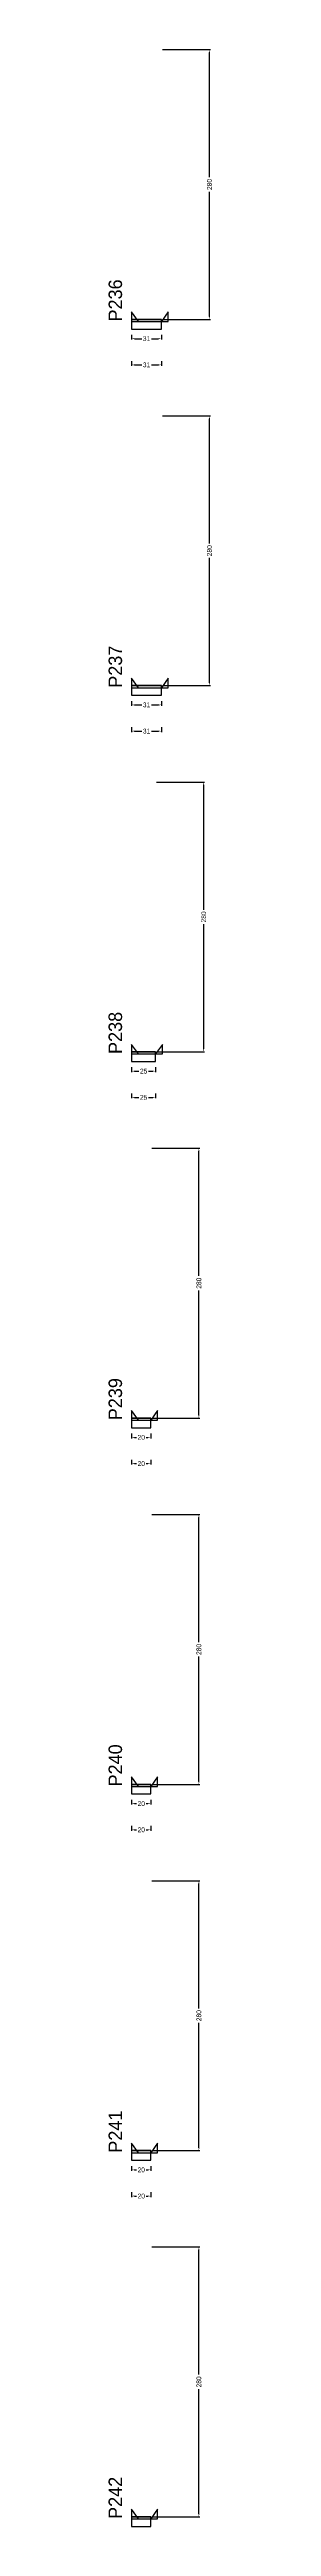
# Model space of a CAD drawing. Header units: centimetres. Extents: x -10500 to 4299, y -38766 to 295.
# Drawn here: x 3976 to 4084, y -31548 to -28978 of the extents above; entities that cross this region are included whole.
import ezdxf

# ---------------------------------------------------------------- set-up
doc = ezdxf.new("R2010")
doc.units = ezdxf.units.CM
for name, color, linetype in [('NOMENCLATURA', 7, 'Continuous'), ('SARR_2.2x10', 60, 'Continuous'), ('SARR_2.2x7', 40, 'Continuous')]:
    doc.layers.add(name, color=color, linetype=linetype)
doc.dimstyles.new('PAINEL-NOVA', dxfattribs={"dimtxt": 5, "dimasz": 3, "dimexe": 1, "dimexo": 1, "dimgap": 1, "dimtad": 1, "dimcen": 2.5, "dimazin": 3, "dimtfac": 1, "dimtmove": 0, "dimatfit": 3})

# ---------------------------------------------------------------- blocks, each defined once
blk = doc.blocks.new('_CLOSEDFILLED')
at = {"color": 0, "linetype": 'BYBLOCK'}
blk.add_solid([(-1, 0.16), (0, 0), (-1, -0.16)], dxfattribs=at)
blk = doc.blocks.new('*D2087')
for p, q in [((4000, -29273.8), (4000, -29278.8)), ((4003, -29277.8), (4010.5, -29277.8)), ((4020.5, -29277.8), (4028, -29277.8)), ((4031, -29273.8), (4031, -29278.8))]:
    blk.add_line(p, q)
at = {"layer": 'Defpoints'}
for p in [(4000, -29272.8), (4000, -29277.8), (4031, -29272.8)]:
    blk.add_point(p, dxfattribs=at)
at = {"layer": 'SARR_2.2x10', "xscale": 3, "yscale": 3, "rotation": 180}
blk.add_blockref('_CLOSEDFILLED', (4000, -29277.8), dxfattribs=at)
at = {"layer": 'SARR_2.2x10', "xscale": 3, "yscale": 3}
blk.add_blockref('_CLOSEDFILLED', (4031, -29277.8), dxfattribs=at)
at = {"layer": 'SARR_2.2x10', "insert": (4015.5, -29277.8), "char_height": 5, "attachment_point": 5}
blk.add_mtext('31', dxfattribs=at)
blk = doc.blocks.new('*D2088')
for p, q in [((4032, -28977.8), (4082, -28977.8)), ((4081, -29110.3), (4081, -28980.8)), ((4081, -29254.8), (4081, -29125.3)), ((4032, -29257.8), (4082, -29257.8))]:
    blk.add_line(p, q)
at = {"layer": 'Defpoints'}
for p in [(4031, -28977.8), (4031, -29257.8), (4081, -29257.8)]:
    blk.add_point(p, dxfattribs=at)
at = {"layer": 'SARR_2.2x10', "xscale": 3, "yscale": 3}
for p, rotation in [((4081, -28977.8), 90), ((4081, -29257.8), 270)]:
    blk.add_blockref('_CLOSEDFILLED', p, dxfattribs=dict(at, rotation=rotation))
at = {"layer": 'SARR_2.2x10', "insert": (4081, -29117.8), "char_height": 5, "attachment_point": 5, "rotation": 90}
blk.add_mtext('280', dxfattribs=at)
blk = doc.blocks.new('*D2089')
for p, q in [((4032, -28977.8), (4082, -28977.8)), ((4081, -29110.3), (4081, -28980.8)), ((4081, -29254.8), (4081, -29125.3)), ((4032, -29257.8), (4082, -29257.8))]:
    blk.add_line(p, q)
at = {"layer": 'Defpoints'}
for p in [(4031, -28977.8), (4031, -29257.8), (4081, -29257.8)]:
    blk.add_point(p, dxfattribs=at)
at = {"layer": 'SARR_2.2x10', "xscale": 3, "yscale": 3}
for p, rotation in [((4081, -28977.8), 90), ((4081, -29257.8), 270)]:
    blk.add_blockref('_CLOSEDFILLED', p, dxfattribs=dict(at, rotation=rotation))
at = {"layer": 'SARR_2.2x10', "insert": (4081, -29117.8), "char_height": 5, "attachment_point": 5, "rotation": 90}
blk.add_mtext('280', dxfattribs=at)
blk = doc.blocks.new('*D2090')
for p, q in [((4032, -28977.8), (4082, -28977.8)), ((4081, -29110.3), (4081, -28980.8)), ((4081, -29254.8), (4081, -29125.3)), ((4032, -29257.8), (4082, -29257.8))]:
    blk.add_line(p, q)
at = {"layer": 'Defpoints'}
for p in [(4031, -28977.8), (4031, -29257.8), (4081, -29257.8)]:
    blk.add_point(p, dxfattribs=at)
at = {"layer": 'SARR_2.2x10', "xscale": 3, "yscale": 3}
for p, rotation in [((4081, -28977.8), 90), ((4081, -29257.8), 270)]:
    blk.add_blockref('_CLOSEDFILLED', p, dxfattribs=dict(at, rotation=rotation))
at = {"layer": 'SARR_2.2x10', "insert": (4081, -29117.8), "char_height": 5, "attachment_point": 5, "rotation": 90}
blk.add_mtext('280', dxfattribs=at)
blk = doc.blocks.new('*D2091')
for p, q in [((4032, -28977.8), (4082, -28977.8)), ((4081, -29110.3), (4081, -28980.8)), ((4081, -29254.8), (4081, -29125.3)), ((4032, -29257.8), (4082, -29257.8))]:
    blk.add_line(p, q)
at = {"layer": 'Defpoints'}
for p in [(4031, -28977.8), (4031, -29257.8), (4081, -29257.8)]:
    blk.add_point(p, dxfattribs=at)
at = {"layer": 'SARR_2.2x10', "xscale": 3, "yscale": 3}
for p, rotation in [((4081, -28977.8), 90), ((4081, -29257.8), 270)]:
    blk.add_blockref('_CLOSEDFILLED', p, dxfattribs=dict(at, rotation=rotation))
at = {"layer": 'SARR_2.2x10', "insert": (4081, -29117.8), "char_height": 5, "attachment_point": 5, "rotation": 90}
blk.add_mtext('280', dxfattribs=at)
blk = doc.blocks.new('*D2092')
for p, q in [((4000, -29301), (4000, -29306)), ((4003, -29305), (4010.5, -29305)), ((4020.5, -29305), (4028, -29305)), ((4031, -29301), (4031, -29306))]:
    blk.add_line(p, q)
at = {"layer": 'Defpoints'}
for p in [(4000, -29300), (4000, -29305), (4031, -29300)]:
    blk.add_point(p, dxfattribs=at)
at = {"layer": 'SARR_2.2x10', "xscale": 3, "yscale": 3, "rotation": 180}
blk.add_blockref('_CLOSEDFILLED', (4000, -29305), dxfattribs=at)
at = {"layer": 'SARR_2.2x10', "xscale": 3, "yscale": 3}
blk.add_blockref('_CLOSEDFILLED', (4031, -29305), dxfattribs=at)
at = {"layer": 'SARR_2.2x10', "insert": (4015.5, -29305), "char_height": 5, "attachment_point": 5}
blk.add_mtext('31', dxfattribs=at)
blk = doc.blocks.new('GRA-E')
at = {"layer": 'SARR_2.2x7'}
blk.add_lwpolyline([(0, 0), (7, 0), (0, 10)], close=True, dxfattribs=at)
blk = doc.blocks.new('GRA-D')
at = {"layer": 'SARR_2.2x7'}
blk.add_lwpolyline([(0, 0), (7, 0), (7, 10)], close=True, dxfattribs=at)
blk = doc.blocks.new('*D2113')
for p, q in [((4000, -29653.8), (4000, -29658.8)), ((4003, -29657.8), (4010.5, -29657.8)), ((4020.5, -29657.8), (4028, -29657.8)), ((4031, -29653.8), (4031, -29658.8))]:
    blk.add_line(p, q)
at = {"layer": 'Defpoints'}
for p in [(4000, -29652.8), (4000, -29657.8), (4031, -29652.8)]:
    blk.add_point(p, dxfattribs=at)
at = {"layer": 'SARR_2.2x10', "xscale": 3, "yscale": 3, "rotation": 180}
blk.add_blockref('_CLOSEDFILLED', (4000, -29657.8), dxfattribs=at)
at = {"layer": 'SARR_2.2x10', "xscale": 3, "yscale": 3}
blk.add_blockref('_CLOSEDFILLED', (4031, -29657.8), dxfattribs=at)
at = {"layer": 'SARR_2.2x10', "insert": (4015.5, -29657.8), "char_height": 5, "attachment_point": 5}
blk.add_mtext('31', dxfattribs=at)
blk = doc.blocks.new('*D2114')
for p, q in [((4032, -29357.8), (4082, -29357.8)), ((4081, -29490.3), (4081, -29360.8)), ((4081, -29634.8), (4081, -29505.3)), ((4032, -29637.8), (4082, -29637.8))]:
    blk.add_line(p, q)
at = {"layer": 'Defpoints'}
for p in [(4031, -29357.8), (4031, -29637.8), (4081, -29637.8)]:
    blk.add_point(p, dxfattribs=at)
at = {"layer": 'SARR_2.2x10', "xscale": 3, "yscale": 3}
for p, rotation in [((4081, -29357.8), 90), ((4081, -29637.8), 270)]:
    blk.add_blockref('_CLOSEDFILLED', p, dxfattribs=dict(at, rotation=rotation))
at = {"layer": 'SARR_2.2x10', "insert": (4081, -29497.8), "char_height": 5, "attachment_point": 5, "rotation": 90}
blk.add_mtext('280', dxfattribs=at)
blk = doc.blocks.new('*D2115')
for p, q in [((4032, -29357.8), (4082, -29357.8)), ((4081, -29490.3), (4081, -29360.8)), ((4081, -29634.8), (4081, -29505.3)), ((4032, -29637.8), (4082, -29637.8))]:
    blk.add_line(p, q)
at = {"layer": 'Defpoints'}
for p in [(4031, -29357.8), (4031, -29637.8), (4081, -29637.8)]:
    blk.add_point(p, dxfattribs=at)
at = {"layer": 'SARR_2.2x10', "xscale": 3, "yscale": 3}
for p, rotation in [((4081, -29357.8), 90), ((4081, -29637.8), 270)]:
    blk.add_blockref('_CLOSEDFILLED', p, dxfattribs=dict(at, rotation=rotation))
at = {"layer": 'SARR_2.2x10', "insert": (4081, -29497.8), "char_height": 5, "attachment_point": 5, "rotation": 90}
blk.add_mtext('280', dxfattribs=at)
blk = doc.blocks.new('*D2116')
for p, q in [((4032, -29357.8), (4082, -29357.8)), ((4081, -29490.3), (4081, -29360.8)), ((4081, -29634.8), (4081, -29505.3)), ((4032, -29637.8), (4082, -29637.8))]:
    blk.add_line(p, q)
at = {"layer": 'Defpoints'}
for p in [(4031, -29357.8), (4031, -29637.8), (4081, -29637.8)]:
    blk.add_point(p, dxfattribs=at)
at = {"layer": 'SARR_2.2x10', "xscale": 3, "yscale": 3}
for p, rotation in [((4081, -29357.8), 90), ((4081, -29637.8), 270)]:
    blk.add_blockref('_CLOSEDFILLED', p, dxfattribs=dict(at, rotation=rotation))
at = {"layer": 'SARR_2.2x10', "insert": (4081, -29497.8), "char_height": 5, "attachment_point": 5, "rotation": 90}
blk.add_mtext('280', dxfattribs=at)
blk = doc.blocks.new('*D2117')
for p, q in [((4032, -29357.8), (4082, -29357.8)), ((4081, -29490.3), (4081, -29360.8)), ((4081, -29634.8), (4081, -29505.3)), ((4032, -29637.8), (4082, -29637.8))]:
    blk.add_line(p, q)
at = {"layer": 'Defpoints'}
for p in [(4031, -29357.8), (4031, -29637.8), (4081, -29637.8)]:
    blk.add_point(p, dxfattribs=at)
at = {"layer": 'SARR_2.2x10', "xscale": 3, "yscale": 3}
for p, rotation in [((4081, -29357.8), 90), ((4081, -29637.8), 270)]:
    blk.add_blockref('_CLOSEDFILLED', p, dxfattribs=dict(at, rotation=rotation))
at = {"layer": 'SARR_2.2x10', "insert": (4081, -29497.8), "char_height": 5, "attachment_point": 5, "rotation": 90}
blk.add_mtext('280', dxfattribs=at)
blk = doc.blocks.new('*D2118')
for p, q in [((4000, -29681), (4000, -29686)), ((4031, -29681), (4031, -29686)), ((4003, -29685), (4010.5, -29685)), ((4020.5, -29685), (4028, -29685))]:
    blk.add_line(p, q)
at = {"layer": 'Defpoints'}
for p in [(4000, -29680), (4031, -29680), (4000, -29685)]:
    blk.add_point(p, dxfattribs=at)
at = {"layer": 'SARR_2.2x10', "xscale": 3, "yscale": 3, "rotation": 180}
blk.add_blockref('_CLOSEDFILLED', (4000, -29685), dxfattribs=at)
at = {"layer": 'SARR_2.2x10', "xscale": 3, "yscale": 3}
blk.add_blockref('_CLOSEDFILLED', (4031, -29685), dxfattribs=at)
at = {"layer": 'SARR_2.2x10', "insert": (4015.5, -29685), "char_height": 5, "attachment_point": 5}
blk.add_mtext('31', dxfattribs=at)
blk = doc.blocks.new('*D2139')
for p, q in [((4000, -30033.8), (4000, -30038.8)), ((4003, -30037.8), (4007.5, -30037.8)), ((4017.5, -30037.8), (4022, -30037.8)), ((4025, -30033.8), (4025, -30038.8))]:
    blk.add_line(p, q)
at = {"layer": 'Defpoints'}
for p in [(4000, -30032.8), (4000, -30037.8), (4025, -30032.8)]:
    blk.add_point(p, dxfattribs=at)
at = {"layer": 'SARR_2.2x10', "xscale": 3, "yscale": 3, "rotation": 180}
blk.add_blockref('_CLOSEDFILLED', (4000, -30037.8), dxfattribs=at)
at = {"layer": 'SARR_2.2x10', "xscale": 3, "yscale": 3}
blk.add_blockref('_CLOSEDFILLED', (4025, -30037.8), dxfattribs=at)
at = {"layer": 'SARR_2.2x10', "insert": (4012.5, -30037.8), "char_height": 5, "attachment_point": 5}
blk.add_mtext('25', dxfattribs=at)
blk = doc.blocks.new('*D2140')
for p, q in [((4026, -29737.8), (4076, -29737.8)), ((4075, -29870.3), (4075, -29740.8)), ((4075, -30014.8), (4075, -29885.3)), ((4026, -30017.8), (4076, -30017.8))]:
    blk.add_line(p, q)
at = {"layer": 'Defpoints'}
for p in [(4025, -29737.8), (4025, -30017.8), (4075, -30017.8)]:
    blk.add_point(p, dxfattribs=at)
at = {"layer": 'SARR_2.2x10', "xscale": 3, "yscale": 3}
for p, rotation in [((4075, -29737.8), 90), ((4075, -30017.8), 270)]:
    blk.add_blockref('_CLOSEDFILLED', p, dxfattribs=dict(at, rotation=rotation))
at = {"layer": 'SARR_2.2x10', "insert": (4075, -29877.8), "char_height": 5, "attachment_point": 5, "rotation": 90}
blk.add_mtext('280', dxfattribs=at)
blk = doc.blocks.new('*D2141')
for p, q in [((4026, -29737.8), (4076, -29737.8)), ((4075, -29870.3), (4075, -29740.8)), ((4075, -30014.8), (4075, -29885.3)), ((4026, -30017.8), (4076, -30017.8))]:
    blk.add_line(p, q)
at = {"layer": 'Defpoints'}
for p in [(4025, -29737.8), (4025, -30017.8), (4075, -30017.8)]:
    blk.add_point(p, dxfattribs=at)
at = {"layer": 'SARR_2.2x10', "xscale": 3, "yscale": 3}
for p, rotation in [((4075, -29737.8), 90), ((4075, -30017.8), 270)]:
    blk.add_blockref('_CLOSEDFILLED', p, dxfattribs=dict(at, rotation=rotation))
at = {"layer": 'SARR_2.2x10', "insert": (4075, -29877.8), "char_height": 5, "attachment_point": 5, "rotation": 90}
blk.add_mtext('280', dxfattribs=at)
blk = doc.blocks.new('*D2142')
for p, q in [((4026, -29737.8), (4076, -29737.8)), ((4075, -29870.3), (4075, -29740.8)), ((4075, -30014.8), (4075, -29885.3)), ((4026, -30017.8), (4076, -30017.8))]:
    blk.add_line(p, q)
at = {"layer": 'Defpoints'}
for p in [(4025, -29737.8), (4025, -30017.8), (4075, -30017.8)]:
    blk.add_point(p, dxfattribs=at)
at = {"layer": 'SARR_2.2x10', "xscale": 3, "yscale": 3}
for p, rotation in [((4075, -29737.8), 90), ((4075, -30017.8), 270)]:
    blk.add_blockref('_CLOSEDFILLED', p, dxfattribs=dict(at, rotation=rotation))
at = {"layer": 'SARR_2.2x10', "insert": (4075, -29877.8), "char_height": 5, "attachment_point": 5, "rotation": 90}
blk.add_mtext('280', dxfattribs=at)
blk = doc.blocks.new('*D2143')
for p, q in [((4026, -29737.8), (4076, -29737.8)), ((4075, -29870.3), (4075, -29740.8)), ((4075, -30014.8), (4075, -29885.3)), ((4026, -30017.8), (4076, -30017.8))]:
    blk.add_line(p, q)
at = {"layer": 'Defpoints'}
for p in [(4025, -29737.8), (4025, -30017.8), (4075, -30017.8)]:
    blk.add_point(p, dxfattribs=at)
at = {"layer": 'SARR_2.2x10', "xscale": 3, "yscale": 3}
for p, rotation in [((4075, -29737.8), 90), ((4075, -30017.8), 270)]:
    blk.add_blockref('_CLOSEDFILLED', p, dxfattribs=dict(at, rotation=rotation))
at = {"layer": 'SARR_2.2x10', "insert": (4075, -29877.8), "char_height": 5, "attachment_point": 5, "rotation": 90}
blk.add_mtext('280', dxfattribs=at)
blk = doc.blocks.new('*D2144')
for p, q in [((4000, -30061), (4000, -30066)), ((4003, -30065), (4007.5, -30065)), ((4017.5, -30065), (4022, -30065)), ((4025, -30061), (4025, -30066))]:
    blk.add_line(p, q)
at = {"layer": 'Defpoints'}
for p in [(4000, -30060), (4000, -30065), (4025, -30060)]:
    blk.add_point(p, dxfattribs=at)
at = {"layer": 'SARR_2.2x10', "xscale": 3, "yscale": 3, "rotation": 180}
blk.add_blockref('_CLOSEDFILLED', (4000, -30065), dxfattribs=at)
at = {"layer": 'SARR_2.2x10', "xscale": 3, "yscale": 3}
blk.add_blockref('_CLOSEDFILLED', (4025, -30065), dxfattribs=at)
at = {"layer": 'SARR_2.2x10', "insert": (4012.5, -30065), "char_height": 5, "attachment_point": 5}
blk.add_mtext('25', dxfattribs=at)
blk = doc.blocks.new('*D2165')
for p, q in [((4000, -30413.8), (4000, -30418.8)), ((4003, -30417.8), (4005, -30417.8)), ((4015, -30417.8), (4017, -30417.8)), ((4020, -30413.8), (4020, -30418.8))]:
    blk.add_line(p, q)
at = {"layer": 'Defpoints'}
for p in [(4000, -30412.8), (4000, -30417.8), (4020, -30412.8)]:
    blk.add_point(p, dxfattribs=at)
at = {"layer": 'SARR_2.2x10', "xscale": 3, "yscale": 3, "rotation": 180}
blk.add_blockref('_CLOSEDFILLED', (4000, -30417.8), dxfattribs=at)
at = {"layer": 'SARR_2.2x10', "xscale": 3, "yscale": 3}
blk.add_blockref('_CLOSEDFILLED', (4020, -30417.8), dxfattribs=at)
at = {"layer": 'SARR_2.2x10', "insert": (4010, -30417.8), "char_height": 5, "attachment_point": 5}
blk.add_mtext('20', dxfattribs=at)
blk = doc.blocks.new('*D2166')
for p, q in [((4021, -30117.8), (4071, -30117.8)), ((4070, -30250.3), (4070, -30120.8)), ((4070, -30394.8), (4070, -30265.3)), ((4021, -30397.8), (4071, -30397.8))]:
    blk.add_line(p, q)
at = {"layer": 'Defpoints'}
for p in [(4020, -30117.8), (4020, -30397.8), (4070, -30397.8)]:
    blk.add_point(p, dxfattribs=at)
at = {"layer": 'SARR_2.2x10', "xscale": 3, "yscale": 3}
for p, rotation in [((4070, -30117.8), 90), ((4070, -30397.8), 270)]:
    blk.add_blockref('_CLOSEDFILLED', p, dxfattribs=dict(at, rotation=rotation))
at = {"layer": 'SARR_2.2x10', "insert": (4070, -30257.8), "char_height": 5, "attachment_point": 5, "rotation": 90}
blk.add_mtext('280', dxfattribs=at)
blk = doc.blocks.new('*D2167')
for p, q in [((4021, -30117.8), (4071, -30117.8)), ((4070, -30250.3), (4070, -30120.8)), ((4070, -30394.8), (4070, -30265.3)), ((4021, -30397.8), (4071, -30397.8))]:
    blk.add_line(p, q)
at = {"layer": 'Defpoints'}
for p in [(4020, -30117.8), (4020, -30397.8), (4070, -30397.8)]:
    blk.add_point(p, dxfattribs=at)
at = {"layer": 'SARR_2.2x10', "xscale": 3, "yscale": 3}
for p, rotation in [((4070, -30117.8), 90), ((4070, -30397.8), 270)]:
    blk.add_blockref('_CLOSEDFILLED', p, dxfattribs=dict(at, rotation=rotation))
at = {"layer": 'SARR_2.2x10', "insert": (4070, -30257.8), "char_height": 5, "attachment_point": 5, "rotation": 90}
blk.add_mtext('280', dxfattribs=at)
blk = doc.blocks.new('*D2168')
for p, q in [((4021, -30117.8), (4071, -30117.8)), ((4070, -30250.3), (4070, -30120.8)), ((4070, -30394.8), (4070, -30265.3)), ((4021, -30397.8), (4071, -30397.8))]:
    blk.add_line(p, q)
at = {"layer": 'Defpoints'}
for p in [(4020, -30117.8), (4020, -30397.8), (4070, -30397.8)]:
    blk.add_point(p, dxfattribs=at)
at = {"layer": 'SARR_2.2x10', "xscale": 3, "yscale": 3}
for p, rotation in [((4070, -30117.8), 90), ((4070, -30397.8), 270)]:
    blk.add_blockref('_CLOSEDFILLED', p, dxfattribs=dict(at, rotation=rotation))
at = {"layer": 'SARR_2.2x10', "insert": (4070, -30257.8), "char_height": 5, "attachment_point": 5, "rotation": 90}
blk.add_mtext('280', dxfattribs=at)
blk = doc.blocks.new('*D2169')
for p, q in [((4021, -30117.8), (4071, -30117.8)), ((4070, -30250.3), (4070, -30120.8)), ((4070, -30394.8), (4070, -30265.3)), ((4021, -30397.8), (4071, -30397.8))]:
    blk.add_line(p, q)
at = {"layer": 'Defpoints'}
for p in [(4020, -30117.8), (4020, -30397.8), (4070, -30397.8)]:
    blk.add_point(p, dxfattribs=at)
at = {"layer": 'SARR_2.2x10', "xscale": 3, "yscale": 3}
for p, rotation in [((4070, -30117.8), 90), ((4070, -30397.8), 270)]:
    blk.add_blockref('_CLOSEDFILLED', p, dxfattribs=dict(at, rotation=rotation))
at = {"layer": 'SARR_2.2x10', "insert": (4070, -30257.8), "char_height": 5, "attachment_point": 5, "rotation": 90}
blk.add_mtext('280', dxfattribs=at)
blk = doc.blocks.new('*D2170')
for p, q in [((4000, -30441), (4000, -30446)), ((4003, -30445), (4005, -30445)), ((4015, -30445), (4017, -30445)), ((4020, -30441), (4020, -30446))]:
    blk.add_line(p, q)
at = {"layer": 'Defpoints'}
for p in [(4000, -30440), (4000, -30445), (4020, -30440)]:
    blk.add_point(p, dxfattribs=at)
at = {"layer": 'SARR_2.2x10', "xscale": 3, "yscale": 3, "rotation": 180}
blk.add_blockref('_CLOSEDFILLED', (4000, -30445), dxfattribs=at)
at = {"layer": 'SARR_2.2x10', "xscale": 3, "yscale": 3}
blk.add_blockref('_CLOSEDFILLED', (4020, -30445), dxfattribs=at)
at = {"layer": 'SARR_2.2x10', "insert": (4010, -30445), "char_height": 5, "attachment_point": 5}
blk.add_mtext('20', dxfattribs=at)
blk = doc.blocks.new('*D2191')
for p, q in [((4000, -30793.8), (4000, -30798.8)), ((4003, -30797.8), (4005, -30797.8)), ((4015, -30797.8), (4017, -30797.8)), ((4020, -30793.8), (4020, -30798.8))]:
    blk.add_line(p, q)
at = {"layer": 'Defpoints'}
for p in [(4000, -30792.8), (4000, -30797.8), (4020, -30792.8)]:
    blk.add_point(p, dxfattribs=at)
at = {"layer": 'SARR_2.2x10', "xscale": 3, "yscale": 3, "rotation": 180}
blk.add_blockref('_CLOSEDFILLED', (4000, -30797.8), dxfattribs=at)
at = {"layer": 'SARR_2.2x10', "xscale": 3, "yscale": 3}
blk.add_blockref('_CLOSEDFILLED', (4020, -30797.8), dxfattribs=at)
at = {"layer": 'SARR_2.2x10', "insert": (4010, -30797.8), "char_height": 5, "attachment_point": 5}
blk.add_mtext('20', dxfattribs=at)
blk = doc.blocks.new('*D2192')
for p, q in [((4021, -30497.8), (4071, -30497.8)), ((4070, -30630.3), (4070, -30500.8)), ((4070, -30774.8), (4070, -30645.3)), ((4021, -30777.8), (4071, -30777.8))]:
    blk.add_line(p, q)
at = {"layer": 'Defpoints'}
for p in [(4020, -30497.8), (4020, -30777.8), (4070, -30777.8)]:
    blk.add_point(p, dxfattribs=at)
at = {"layer": 'SARR_2.2x10', "xscale": 3, "yscale": 3}
for p, rotation in [((4070, -30497.8), 90), ((4070, -30777.8), 270)]:
    blk.add_blockref('_CLOSEDFILLED', p, dxfattribs=dict(at, rotation=rotation))
at = {"layer": 'SARR_2.2x10', "insert": (4070, -30637.8), "char_height": 5, "attachment_point": 5, "rotation": 90}
blk.add_mtext('280', dxfattribs=at)
blk = doc.blocks.new('*D2193')
for p, q in [((4021, -30497.8), (4071, -30497.8)), ((4070, -30630.3), (4070, -30500.8)), ((4070, -30774.8), (4070, -30645.3)), ((4021, -30777.8), (4071, -30777.8))]:
    blk.add_line(p, q)
at = {"layer": 'Defpoints'}
for p in [(4020, -30497.8), (4020, -30777.8), (4070, -30777.8)]:
    blk.add_point(p, dxfattribs=at)
at = {"layer": 'SARR_2.2x10', "xscale": 3, "yscale": 3}
for p, rotation in [((4070, -30497.8), 90), ((4070, -30777.8), 270)]:
    blk.add_blockref('_CLOSEDFILLED', p, dxfattribs=dict(at, rotation=rotation))
at = {"layer": 'SARR_2.2x10', "insert": (4070, -30637.8), "char_height": 5, "attachment_point": 5, "rotation": 90}
blk.add_mtext('280', dxfattribs=at)
blk = doc.blocks.new('*D2194')
for p, q in [((4021, -30497.8), (4071, -30497.8)), ((4070, -30630.3), (4070, -30500.8)), ((4070, -30774.8), (4070, -30645.3)), ((4021, -30777.8), (4071, -30777.8))]:
    blk.add_line(p, q)
at = {"layer": 'Defpoints'}
for p in [(4020, -30497.8), (4020, -30777.8), (4070, -30777.8)]:
    blk.add_point(p, dxfattribs=at)
at = {"layer": 'SARR_2.2x10', "xscale": 3, "yscale": 3}
for p, rotation in [((4070, -30497.8), 90), ((4070, -30777.8), 270)]:
    blk.add_blockref('_CLOSEDFILLED', p, dxfattribs=dict(at, rotation=rotation))
at = {"layer": 'SARR_2.2x10', "insert": (4070, -30637.8), "char_height": 5, "attachment_point": 5, "rotation": 90}
blk.add_mtext('280', dxfattribs=at)
blk = doc.blocks.new('*D2195')
for p, q in [((4021, -30497.8), (4071, -30497.8)), ((4070, -30630.3), (4070, -30500.8)), ((4070, -30774.8), (4070, -30645.3)), ((4021, -30777.8), (4071, -30777.8))]:
    blk.add_line(p, q)
at = {"layer": 'Defpoints'}
for p in [(4020, -30497.8), (4020, -30777.8), (4070, -30777.8)]:
    blk.add_point(p, dxfattribs=at)
at = {"layer": 'SARR_2.2x10', "xscale": 3, "yscale": 3}
for p, rotation in [((4070, -30497.8), 90), ((4070, -30777.8), 270)]:
    blk.add_blockref('_CLOSEDFILLED', p, dxfattribs=dict(at, rotation=rotation))
at = {"layer": 'SARR_2.2x10', "insert": (4070, -30637.8), "char_height": 5, "attachment_point": 5, "rotation": 90}
blk.add_mtext('280', dxfattribs=at)
blk = doc.blocks.new('*D2196')
for p, q in [((4000, -30821), (4000, -30826)), ((4003, -30825), (4005, -30825)), ((4015, -30825), (4017, -30825)), ((4020, -30821), (4020, -30826))]:
    blk.add_line(p, q)
at = {"layer": 'Defpoints'}
for p in [(4000, -30820), (4000, -30825), (4020, -30820)]:
    blk.add_point(p, dxfattribs=at)
at = {"layer": 'SARR_2.2x10', "xscale": 3, "yscale": 3, "rotation": 180}
blk.add_blockref('_CLOSEDFILLED', (4000, -30825), dxfattribs=at)
at = {"layer": 'SARR_2.2x10', "xscale": 3, "yscale": 3}
blk.add_blockref('_CLOSEDFILLED', (4020, -30825), dxfattribs=at)
at = {"layer": 'SARR_2.2x10', "insert": (4010, -30825), "char_height": 5, "attachment_point": 5}
blk.add_mtext('20', dxfattribs=at)
blk = doc.blocks.new('*D2217')
for p, q in [((4000, -31173.8), (4000, -31178.8)), ((4020, -31173.8), (4020, -31178.8)), ((4003, -31177.8), (4005, -31177.8)), ((4015, -31177.8), (4017, -31177.8))]:
    blk.add_line(p, q)
at = {"layer": 'Defpoints'}
for p in [(4000, -31172.8), (4020, -31172.8), (4000, -31177.8)]:
    blk.add_point(p, dxfattribs=at)
at = {"layer": 'SARR_2.2x10', "xscale": 3, "yscale": 3, "rotation": 180}
blk.add_blockref('_CLOSEDFILLED', (4000, -31177.8), dxfattribs=at)
at = {"layer": 'SARR_2.2x10', "xscale": 3, "yscale": 3}
blk.add_blockref('_CLOSEDFILLED', (4020, -31177.8), dxfattribs=at)
at = {"layer": 'SARR_2.2x10', "insert": (4010, -31177.8), "char_height": 5, "attachment_point": 5}
blk.add_mtext('20', dxfattribs=at)
blk = doc.blocks.new('*D2218')
for p, q in [((4021, -30877.8), (4071, -30877.8)), ((4070, -31010.3), (4070, -30880.8)), ((4070, -31154.8), (4070, -31025.3)), ((4021, -31157.8), (4071, -31157.8))]:
    blk.add_line(p, q)
at = {"layer": 'Defpoints'}
for p in [(4020, -30877.8), (4020, -31157.8), (4070, -31157.8)]:
    blk.add_point(p, dxfattribs=at)
at = {"layer": 'SARR_2.2x10', "xscale": 3, "yscale": 3}
for p, rotation in [((4070, -30877.8), 90), ((4070, -31157.8), 270)]:
    blk.add_blockref('_CLOSEDFILLED', p, dxfattribs=dict(at, rotation=rotation))
at = {"layer": 'SARR_2.2x10', "insert": (4070, -31017.8), "char_height": 5, "attachment_point": 5, "rotation": 90}
blk.add_mtext('280', dxfattribs=at)
blk = doc.blocks.new('*D2219')
for p, q in [((4021, -30877.8), (4071, -30877.8)), ((4070, -31010.3), (4070, -30880.8)), ((4070, -31154.8), (4070, -31025.3)), ((4021, -31157.8), (4071, -31157.8))]:
    blk.add_line(p, q)
at = {"layer": 'Defpoints'}
for p in [(4020, -30877.8), (4020, -31157.8), (4070, -31157.8)]:
    blk.add_point(p, dxfattribs=at)
at = {"layer": 'SARR_2.2x10', "xscale": 3, "yscale": 3}
for p, rotation in [((4070, -30877.8), 90), ((4070, -31157.8), 270)]:
    blk.add_blockref('_CLOSEDFILLED', p, dxfattribs=dict(at, rotation=rotation))
at = {"layer": 'SARR_2.2x10', "insert": (4070, -31017.8), "char_height": 5, "attachment_point": 5, "rotation": 90}
blk.add_mtext('280', dxfattribs=at)
blk = doc.blocks.new('*D2220')
for p, q in [((4021, -30877.8), (4071, -30877.8)), ((4070, -31010.3), (4070, -30880.8)), ((4070, -31154.8), (4070, -31025.3)), ((4021, -31157.8), (4071, -31157.8))]:
    blk.add_line(p, q)
at = {"layer": 'Defpoints'}
for p in [(4020, -30877.8), (4020, -31157.8), (4070, -31157.8)]:
    blk.add_point(p, dxfattribs=at)
at = {"layer": 'SARR_2.2x10', "xscale": 3, "yscale": 3}
for p, rotation in [((4070, -30877.8), 90), ((4070, -31157.8), 270)]:
    blk.add_blockref('_CLOSEDFILLED', p, dxfattribs=dict(at, rotation=rotation))
at = {"layer": 'SARR_2.2x10', "insert": (4070, -31017.8), "char_height": 5, "attachment_point": 5, "rotation": 90}
blk.add_mtext('280', dxfattribs=at)
blk = doc.blocks.new('*D2221')
for p, q in [((4021, -30877.8), (4071, -30877.8)), ((4070, -31010.3), (4070, -30880.8)), ((4070, -31154.8), (4070, -31025.3)), ((4021, -31157.8), (4071, -31157.8))]:
    blk.add_line(p, q)
at = {"layer": 'Defpoints'}
for p in [(4020, -30877.8), (4020, -31157.8), (4070, -31157.8)]:
    blk.add_point(p, dxfattribs=at)
at = {"layer": 'SARR_2.2x10', "xscale": 3, "yscale": 3}
for p, rotation in [((4070, -30877.8), 90), ((4070, -31157.8), 270)]:
    blk.add_blockref('_CLOSEDFILLED', p, dxfattribs=dict(at, rotation=rotation))
at = {"layer": 'SARR_2.2x10', "insert": (4070, -31017.8), "char_height": 5, "attachment_point": 5, "rotation": 90}
blk.add_mtext('280', dxfattribs=at)
blk = doc.blocks.new('*D2222')
for p, q in [((4000, -31201), (4000, -31206)), ((4003, -31205), (4005, -31205)), ((4015, -31205), (4017, -31205)), ((4020, -31201), (4020, -31206))]:
    blk.add_line(p, q)
at = {"layer": 'Defpoints'}
for p in [(4000, -31200), (4000, -31205), (4020, -31200)]:
    blk.add_point(p, dxfattribs=at)
at = {"layer": 'SARR_2.2x10', "xscale": 3, "yscale": 3, "rotation": 180}
blk.add_blockref('_CLOSEDFILLED', (4000, -31205), dxfattribs=at)
at = {"layer": 'SARR_2.2x10', "xscale": 3, "yscale": 3}
blk.add_blockref('_CLOSEDFILLED', (4020, -31205), dxfattribs=at)
at = {"layer": 'SARR_2.2x10', "insert": (4010, -31205), "char_height": 5, "attachment_point": 5}
blk.add_mtext('20', dxfattribs=at)
blk = doc.blocks.new('*D2244')
for p, q in [((4021, -31257.8), (4071, -31257.8)), ((4070, -31390.3), (4070, -31260.8)), ((4070, -31534.8), (4070, -31405.3)), ((4021, -31537.8), (4071, -31537.8))]:
    blk.add_line(p, q)
at = {"layer": 'Defpoints'}
for p in [(4020, -31257.8), (4020, -31537.8), (4070, -31537.8)]:
    blk.add_point(p, dxfattribs=at)
at = {"layer": 'SARR_2.2x10', "xscale": 3, "yscale": 3}
for p, rotation in [((4070, -31257.8), 90), ((4070, -31537.8), 270)]:
    blk.add_blockref('_CLOSEDFILLED', p, dxfattribs=dict(at, rotation=rotation))
at = {"layer": 'SARR_2.2x10', "insert": (4070, -31397.8), "char_height": 5, "attachment_point": 5, "rotation": 90}
blk.add_mtext('280', dxfattribs=at)
blk = doc.blocks.new('*D2245')
for p, q in [((4021, -31257.8), (4071, -31257.8)), ((4070, -31390.3), (4070, -31260.8)), ((4070, -31534.8), (4070, -31405.3)), ((4021, -31537.8), (4071, -31537.8))]:
    blk.add_line(p, q)
at = {"layer": 'Defpoints'}
for p in [(4020, -31257.8), (4020, -31537.8), (4070, -31537.8)]:
    blk.add_point(p, dxfattribs=at)
at = {"layer": 'SARR_2.2x10', "xscale": 3, "yscale": 3}
for p, rotation in [((4070, -31257.8), 90), ((4070, -31537.8), 270)]:
    blk.add_blockref('_CLOSEDFILLED', p, dxfattribs=dict(at, rotation=rotation))
at = {"layer": 'SARR_2.2x10', "insert": (4070, -31397.8), "char_height": 5, "attachment_point": 5, "rotation": 90}
blk.add_mtext('280', dxfattribs=at)
blk = doc.blocks.new('*D2246')
for p, q in [((4021, -31257.8), (4071, -31257.8)), ((4070, -31390.3), (4070, -31260.8)), ((4070, -31534.8), (4070, -31405.3)), ((4021, -31537.8), (4071, -31537.8))]:
    blk.add_line(p, q)
at = {"layer": 'Defpoints'}
for p in [(4020, -31257.8), (4020, -31537.8), (4070, -31537.8)]:
    blk.add_point(p, dxfattribs=at)
at = {"layer": 'SARR_2.2x10', "xscale": 3, "yscale": 3}
for p, rotation in [((4070, -31257.8), 90), ((4070, -31537.8), 270)]:
    blk.add_blockref('_CLOSEDFILLED', p, dxfattribs=dict(at, rotation=rotation))
at = {"layer": 'SARR_2.2x10', "insert": (4070, -31397.8), "char_height": 5, "attachment_point": 5, "rotation": 90}
blk.add_mtext('280', dxfattribs=at)
blk = doc.blocks.new('*D2247')
for p, q in [((4021, -31257.8), (4071, -31257.8)), ((4070, -31390.3), (4070, -31260.8)), ((4070, -31534.8), (4070, -31405.3)), ((4021, -31537.8), (4071, -31537.8))]:
    blk.add_line(p, q)
at = {"layer": 'Defpoints'}
for p in [(4020, -31257.8), (4020, -31537.8), (4070, -31537.8)]:
    blk.add_point(p, dxfattribs=at)
at = {"layer": 'SARR_2.2x10', "xscale": 3, "yscale": 3}
for p, rotation in [((4070, -31257.8), 90), ((4070, -31537.8), 270)]:
    blk.add_blockref('_CLOSEDFILLED', p, dxfattribs=dict(at, rotation=rotation))
at = {"layer": 'SARR_2.2x10', "insert": (4070, -31397.8), "char_height": 5, "attachment_point": 5, "rotation": 90}
blk.add_mtext('280', dxfattribs=at)

msp = doc.modelspace()

# ---------------------------------------------------------------- linework, layer by layer
at = {"layer": 'SARR_2.2x10'}
for p, q in [((4031, -29257.8), (4000, -29257.8)), ((4000, -29257.8), (4000, -29267.8)), ((4000, -29267.8), (4031, -29267.8)), ((4031, -29267.8), (4031, -29257.8)), ((4031, -29637.8), (4000, -29637.8)), ((4000, -29637.8), (4000, -29647.8)), ((4000, -29647.8), (4031, -29647.8)), ((4031, -29647.8), (4031, -29637.8)), ((4025, -30017.8), (4000, -30017.8)), ((4000, -30017.8), (4000, -30027.8)), ((4000, -30027.8), (4025, -30027.8)), ((4025, -30027.8), (4025, -30017.8)), ((4020, -30397.8), (4000, -30397.8)), ((4000, -30397.8), (4000, -30407.8)), ((4020, -30407.8), (4020, -30397.8)), ((4000, -30407.8), (4020, -30407.8)), ((4020, -30777.8), (4000, -30777.8)), ((4000, -30777.8), (4000, -30787.8)), ((4000, -30787.8), (4020, -30787.8)), ((4020, -30787.8), (4020, -30777.8)), ((4020, -31157.8), (4000, -31157.8)), ((4000, -31157.8), (4000, -31167.8)), ((4000, -31167.8), (4020, -31167.8)), ((4020, -31167.8), (4020, -31157.8)), ((4020, -31537.8), (4000, -31537.8)), ((4000, -31537.8), (4000, -31547.8)), ((4000, -31547.8), (4020, -31547.8)), ((4020, -31547.8), (4020, -31537.8))]:
    msp.add_line(p, q, dxfattribs=at)
at = {"layer": 'SARR_2.2x7'}
for p, q in [((4031, -29257.8), (4000, -29257.8)), ((4000, -29257.8), (4000, -29260)), ((4000, -29257.8), (4007, -29257.8)), ((4000, -29257.8), (4007, -29257.8)), ((4000, -29257.8), (4007, -29257.8)), ((4000, -29257.8), (4007, -29257.8)), ((4000, -29260), (4031, -29260)), ((4007, -29257.8), (4031, -29257.8)), ((4007, -29257.8), (4031, -29257.8)), ((4007, -29257.8), (4031, -29257.8)), ((4007, -29257.8), (4031, -29257.8)), ((4031, -29260), (4031, -29257.8)), ((4031, -29637.8), (4000, -29637.8)), ((4000, -29637.8), (4000, -29640)), ((4000, -29637.8), (4007, -29637.8)), ((4000, -29637.8), (4007, -29637.8)), ((4000, -29637.8), (4007, -29637.8)), ((4000, -29637.8), (4007, -29637.8)), ((4000, -29640), (4031, -29640)), ((4007, -29637.8), (4031, -29637.8)), ((4007, -29637.8), (4031, -29637.8)), ((4007, -29637.8), (4031, -29637.8)), ((4007, -29637.8), (4031, -29637.8)), ((4031, -29640), (4031, -29637.8)), ((4025, -30017.8), (4000, -30017.8)), ((4000, -30017.8), (4000, -30020)), ((4000, -30017.8), (4007, -30017.8)), ((4000, -30017.8), (4007, -30017.8)), ((4000, -30017.8), (4007, -30017.8)), ((4000, -30017.8), (4007, -30017.8)), ((4000, -30020), (4025, -30020)), ((4007, -30017.8), (4025, -30017.8)), ((4007, -30017.8), (4025, -30017.8)), ((4007, -30017.8), (4025, -30017.8)), ((4007, -30017.8), (4025, -30017.8)), ((4025, -30020), (4025, -30017.8)), ((4020, -30397.8), (4000, -30397.8)), ((4000, -30397.8), (4000, -30400)), ((4000, -30397.8), (4007, -30397.8)), ((4000, -30397.8), (4007, -30397.8)), ((4000, -30397.8), (4007, -30397.8)), ((4000, -30397.8), (4007, -30397.8)), ((4000, -30400), (4020, -30400)), ((4007, -30397.8), (4020, -30397.8)), ((4007, -30397.8), (4020, -30397.8)), ((4007, -30397.8), (4020, -30397.8)), ((4007, -30397.8), (4020, -30397.8)), ((4020, -30400), (4020, -30397.8)), ((4020, -30777.8), (4000, -30777.8)), ((4000, -30777.8), (4000, -30780)), ((4000, -30777.8), (4007, -30777.8)), ((4000, -30777.8), (4007, -30777.8)), ((4000, -30777.8), (4007, -30777.8)), ((4000, -30777.8), (4007, -30777.8)), ((4000, -30780), (4020, -30780)), ((4007, -30777.8), (4020, -30777.8)), ((4007, -30777.8), (4020, -30777.8)), ((4007, -30777.8), (4020, -30777.8)), ((4007, -30777.8), (4020, -30777.8)), ((4020, -30780), (4020, -30777.8)), ((4020, -31157.8), (4000, -31157.8)), ((4000, -31157.8), (4000, -31160)), ((4000, -31157.8), (4007, -31157.8)), ((4000, -31157.8), (4007, -31157.8)), ((4000, -31157.8), (4007, -31157.8)), ((4000, -31157.8), (4007, -31157.8)), ((4000, -31160), (4020, -31160)), ((4007, -31157.8), (4020, -31157.8)), ((4007, -31157.8), (4020, -31157.8)), ((4007, -31157.8), (4020, -31157.8)), ((4007, -31157.8), (4020, -31157.8)), ((4020, -31160), (4020, -31157.8)), ((4020, -31537.8), (4000, -31537.8)), ((4000, -31537.8), (4000, -31540)), ((4000, -31537.8), (4007, -31537.8)), ((4000, -31537.8), (4007, -31537.8)), ((4000, -31537.8), (4007, -31537.8)), ((4000, -31537.8), (4007, -31537.8)), ((4000, -31540), (4020, -31540)), ((4007, -31537.8), (4020, -31537.8)), ((4007, -31537.8), (4020, -31537.8)), ((4007, -31537.8), (4020, -31537.8)), ((4007, -31537.8), (4020, -31537.8)), ((4020, -31540), (4020, -31537.8))]:
    msp.add_line(p, q, dxfattribs=at)

# ---------------------------------------------------------------- block references
for name, p in [('GRA-E', (4000, -29260)), ('GRA-D', (4031, -29260)), ('GRA-E', (4000, -29640)), ('GRA-D', (4031, -29640)), ('GRA-E', (4000, -30020)), ('GRA-D', (4025, -30020)), ('GRA-E', (4000, -30400)), ('GRA-D', (4020, -30400)), ('GRA-E', (4000, -30780)), ('GRA-D', (4020, -30780)), ('GRA-E', (4000, -31160)), ('GRA-D', (4020, -31160)), ('GRA-E', (4000, -31540)), ('GRA-D', (4020, -31540))]:
    msp.add_blockref(name, p, dxfattribs=at)

# ---------------------------------------------------------------- texts
at = {"layer": 'NOMENCLATURA'}
for s, p in [('P236', (3990, -29260)), ('P237', (3990, -29640)), ('P238', (3990, -30020)), ('P239', (3990, -30400)), ('P240', (3990, -30780)), ('P241', (3990, -31160)), ('P242', (3990, -31540))]:
    msp.add_text(s, height=14, rotation=90, dxfattribs=at).set_placement(p)

# ---------------------------------------------------------------- dimensions: what is measured, and where the dimension line sits
at = {"layer": 'SARR_2.2x10'}
for base, p1, p2, picture, middle in [((4081, -29257.8), (4031, -29257.8), (4031, -28977.8), '*D2088', (4081, -29117.8)), ((4081, -29257.8), (4031, -29257.8), (4031, -28977.8), '*D2089', (4081, -29117.8)), ((4081, -29257.8), (4031, -29257.8), (4031, -28977.8), '*D2090', (4081, -29117.8)), ((4081, -29257.8), (4031, -29257.8), (4031, -28977.8), '*D2091', (4081, -29117.8)), ((4081, -29637.8), (4031, -29637.8), (4031, -29357.8), '*D2114', (4081, -29497.8)), ((4081, -29637.8), (4031, -29637.8), (4031, -29357.8), '*D2115', (4081, -29497.8)), ((4081, -29637.8), (4031, -29637.8), (4031, -29357.8), '*D2116', (4081, -29497.8)), ((4081, -29637.8), (4031, -29637.8), (4031, -29357.8), '*D2117', (4081, -29497.8)), ((4075, -30017.8), (4025, -30017.8), (4025, -29737.8), '*D2140', (4075, -29877.8)), ((4075, -30017.8), (4025, -30017.8), (4025, -29737.8), '*D2141', (4075, -29877.8)), ((4075, -30017.8), (4025, -30017.8), (4025, -29737.8), '*D2142', (4075, -29877.8)), ((4075, -30017.8), (4025, -30017.8), (4025, -29737.8), '*D2143', (4075, -29877.8)), ((4070, -30397.8), (4020, -30397.8), (4020, -30117.8), '*D2166', (4070, -30257.8)), ((4070, -30397.8), (4020, -30397.8), (4020, -30117.8), '*D2167', (4070, -30257.8)), ((4070, -30397.8), (4020, -30397.8), (4020, -30117.8), '*D2168', (4070, -30257.8)), ((4070, -30397.8), (4020, -30397.8), (4020, -30117.8), '*D2169', (4070, -30257.8)), ((4070, -30777.8), (4020, -30777.8), (4020, -30497.8), '*D2192', (4070, -30637.8)), ((4070, -30777.8), (4020, -30777.8), (4020, -30497.8), '*D2193', (4070, -30637.8)), ((4070, -30777.8), (4020, -30777.8), (4020, -30497.8), '*D2194', (4070, -30637.8)), ((4070, -30777.8), (4020, -30777.8), (4020, -30497.8), '*D2195', (4070, -30637.8)), ((4070, -31157.8), (4020, -31157.8), (4020, -30877.8), '*D2218', (4070, -31017.8)), ((4070, -31157.8), (4020, -31157.8), (4020, -30877.8), '*D2219', (4070, -31017.8)), ((4070, -31157.8), (4020, -31157.8), (4020, -30877.8), '*D2220', (4070, -31017.8)), ((4070, -31157.8), (4020, -31157.8), (4020, -30877.8), '*D2221', (4070, -31017.8)), ((4070, -31537.8), (4020, -31537.8), (4020, -31257.8), '*D2244', (4070, -31397.8)), ((4070, -31537.8), (4020, -31537.8), (4020, -31257.8), '*D2245', (4070, -31397.8)), ((4070, -31537.8), (4020, -31537.8), (4020, -31257.8), '*D2246', (4070, -31397.8)), ((4070, -31537.8), (4020, -31537.8), (4020, -31257.8), '*D2247', (4070, -31397.8))]:
    dim = msp.add_linear_dim(base=base, p1=p1, p2=p2, angle=90, dimstyle='PAINEL-NOVA', dxfattribs=at)
    dim.commit()
    dim.dimension.update_dxf_attribs({"geometry": picture, "text_midpoint": middle})
for base, p1, p2, picture, middle in [((4000, -29277.8), (4000, -29272.8), (4031, -29272.8), '*D2087', (4015.5, -29277.8)), ((4000, -29305), (4000, -29300), (4031, -29300), '*D2092', (4015.5, -29305)), ((4000, -29657.8), (4000, -29652.8), (4031, -29652.8), '*D2113', (4015.5, -29657.8)), ((4000, -29685), (4000, -29680), (4031, -29680), '*D2118', (4015.5, -29685)), ((4000, -30037.8), (4000, -30032.8), (4025, -30032.8), '*D2139', (4012.5, -30037.8)), ((4000, -30065), (4000, -30060), (4025, -30060), '*D2144', (4012.5, -30065)), ((4000, -30417.8), (4000, -30412.8), (4020, -30412.8), '*D2165', (4010, -30417.8)), ((4000, -30445), (4000, -30440), (4020, -30440), '*D2170', (4010, -30445)), ((4000, -30797.8), (4000, -30792.8), (4020, -30792.8), '*D2191', (4010, -30797.8)), ((4000, -30825), (4000, -30820), (4020, -30820), '*D2196', (4010, -30825)), ((4000, -31177.8), (4000, -31172.8), (4020, -31172.8), '*D2217', (4010, -31177.8)), ((4000, -31205), (4000, -31200), (4020, -31200), '*D2222', (4010, -31205))]:
    dim = msp.add_linear_dim(base=base, p1=p1, p2=p2, dimstyle='PAINEL-NOVA', dxfattribs=at)
    dim.commit()
    dim.dimension.update_dxf_attribs({"geometry": picture, "text_midpoint": middle})

doc.saveas('drawing.dxf')
